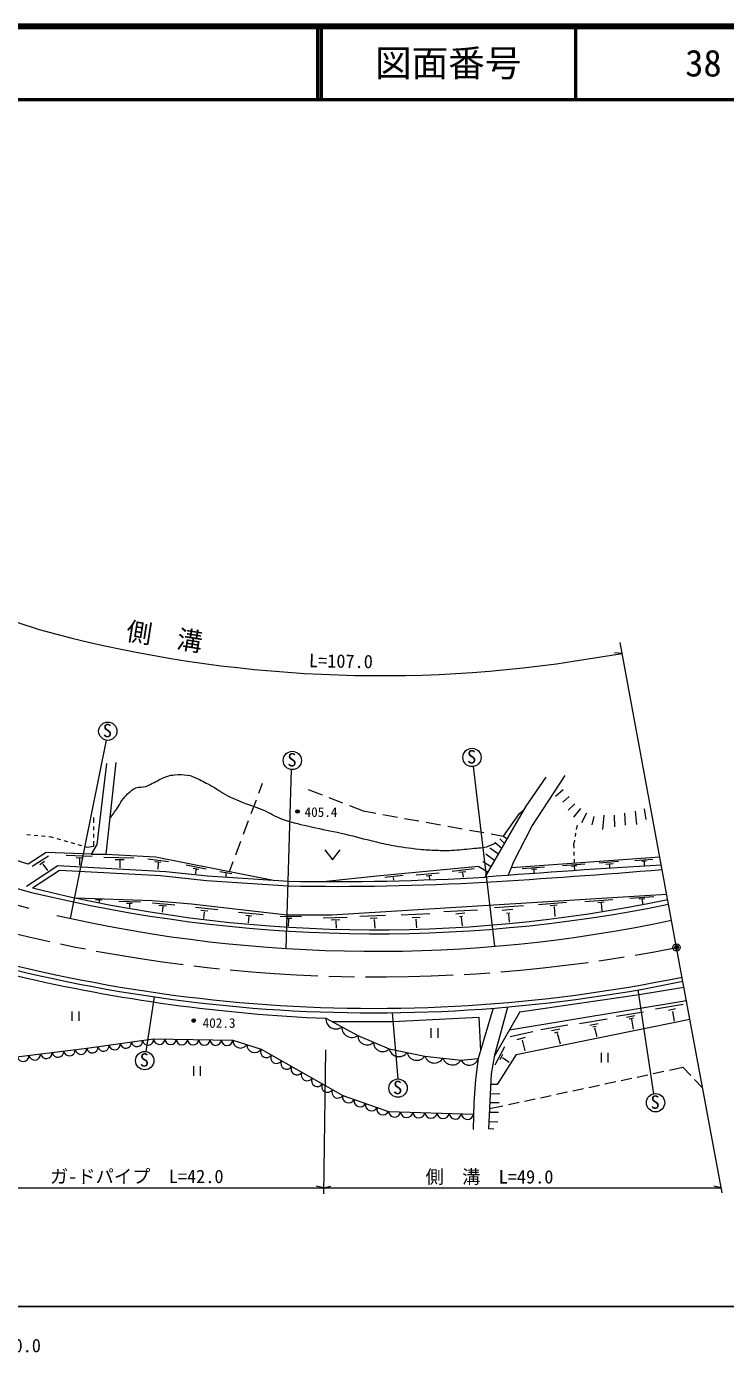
# Model space of a CAD drawing. Units: millimetres on the paper, with parts at other scales. Extents: x 40 to 680, y 20 to 380.
# Drawn here: x 469 to 564.5, y 198.7 to 380 of the extents above; entities that cross this region are included whole.
import ezdxf
from ezdxf.enums import TextEntityAlignment as Align

# ---------------------------------------------------------------- set-up
doc = ezdxf.new("R2010")
doc.units = ezdxf.units.MM
doc.header["$PDMODE"] = 32
doc.header["$PDSIZE"] = 0.5
doc.linetypes.add('CHAIN', pattern=[18.5, 12, -1.5, 3.5, -1.5])
for name, color, linetype, lineweight in [('M-BGD', 7, 'Continuous', 13), ('M-BMK', 2, 'CHAIN', 13), ('M-BMK-SRVR', 3, 'Continuous', 13), ('M-STR-HTXT', 7, 'Continuous', 13), ('M-STR-STRD', 7, 'Continuous', 25), ('M-TTL', 2, 'Continuous', 140), ('M-TTL-BAND', 7, 'Continuous', 25), ('M-TTL-LINE', 7, 'Continuous', 50)]:
    doc.layers.add(name, color=color, linetype=linetype, lineweight=lineweight)
doc.layers.add('M-OTRS', color=6, linetype='Continuous')
doc.layers.add('M-TTL-TXT', color=7, linetype='Continuous')
doc.styles.add('ＭＳ ゴシック', font='')
doc.styles.get('ＭＳ ゴシック').set_extended_font_data('MS Gothic')

msp = doc.modelspace()

# ---------------------------------------------------------------- linework, layer by layer
at = {"layer": 'M-BGD'}
for p, q in [((479.857, 282.431), (474.958, 258.064)), ((479.904, 279.259), (478.595, 268.163)), ((479.896, 266.822), (481.226, 279.397)), ((504.488, 253.94), (505.224, 278.41)), ((532.997, 254.244), (530.054, 278.829)), ((538.039, 270.606), (542.62, 277.622)), ((500.748, 275.194), (501.254, 276.55)), ((507.489, 275.699), (509.383, 274.956)), ((537.269, 273.404), (540.006, 277.366)), ((542.337, 275.63), (541.285, 274.723)), ((499.699, 272.383), (500.398, 274.257)), ((510.314, 274.591), (512.176, 273.861)), ((543.139, 274.723), (542.284, 273.974)), ((513.107, 273.495), (515.001, 272.752)), ((515.001, 272.752), (516.72, 272.443)), ((517.705, 272.266), (519.673, 271.912)), ((531.661, 263.706), (537.269, 273.404)), ((534.187, 269.302), (536.357, 272.403)), ((536.357, 272.403), (537.027, 272.987)), ((543.941, 273.737), (542.994, 272.843)), ((544.69, 273.086), (543.744, 271.903)), ((545.499, 272.435), (544.828, 271.114)), ((546.505, 272.001), (546.248, 270.877)), ((547.866, 272.159), (547.708, 270.226)), ((549.305, 272.159), (549.325, 270.562)), ((550.706, 272.455), (550.784, 270.798)), ((552.185, 272.731), (552.362, 270.917)), ((553.407, 273.047), (553.624, 271.567)), ((469.204, 265.456), (454.158, 270.237)), ((478.188, 270.135), (478.193, 270.635)), ((478.197, 271.135), (478.204, 271.838)), ((498.65, 269.573), (499.349, 271.446)), ((520.657, 271.735), (522.626, 271.381)), ((523.61, 271.204), (525.578, 270.85)), ((526.563, 270.673), (528.531, 270.319)), ((529.515, 270.142), (531.484, 269.788)), ((535.585, 265.819), (538.039, 270.606)), ((544.227, 270.793), (544.124, 270.223)), ((469.039, 269.543), (469.536, 269.496)), ((470.034, 269.448), (470.532, 269.401)), ((471.03, 269.354), (471.527, 269.306)), ((472.025, 269.259), (472.342, 269.229)), ((472.342, 269.229), (472.654, 269.138)), ((473.135, 268.999), (473.615, 268.859)), ((474.095, 268.72), (474.575, 268.581)), ((475.055, 268.441), (475.536, 268.302)), ((478.169, 267.933), (478.175, 268.635)), ((478.179, 269.135), (478.184, 269.635)), ((497.601, 266.762), (498.3, 268.636)), ((532.468, 269.611), (534.187, 269.302)), ((533.008, 268.474), (533.942, 267.651)), ((533.654, 268.936), (534.328, 268.319)), ((534.187, 269.302), (534.685, 268.936)), ((543.857, 268.747), (543.754, 268.177)), ((544.035, 269.731), (543.946, 269.239)), ((471.676, 267.091), (469.204, 265.456)), ((469.762, 265.211), (472.016, 266.639)), ((477.806, 266.835), (471.676, 267.091)), ((474.399, 266.73), (477.967, 266.574)), ((476.016, 268.163), (476.496, 268.023)), ((476.976, 267.884), (477.288, 267.793)), ((477.288, 267.793), (478.169, 267.933)), ((478.595, 268.163), (477.806, 266.835)), ((477.806, 266.835), (479.896, 266.822)), ((479.896, 266.822), (486.601, 266.484)), ((509.751, 267.456), (510.801, 266.056)), ((510.801, 266.056), (511.851, 267.456)), ((531.774, 266.886), (532.981, 265.988)), ((532.321, 267.712), (533.493, 266.875)), ((543.754, 268.177), (543.771, 267.658)), ((543.789, 267.159), (543.806, 266.659)), ((468.995, 262.485), (473.256, 265.277)), ((470.807, 265.444), (471.472, 265.895)), ((471.229, 265.472), (471.88, 264.614)), ((473.256, 265.277), (488.049, 264.47)), ((475.763, 266.396), (476.727, 266.353)), ((476.245, 266.238), (476.23, 265.36)), ((479.564, 266.415), (483.654, 266.34)), ((481.12, 266.104), (482.344, 266.093)), ((481.755, 265.968), (481.76, 264.995)), ((485.585, 266.184), (488.408, 265.84)), ((486.547, 265.826), (487.363, 265.733)), ((486.601, 266.484), (502.748, 263.277)), ((486.984, 265.654), (486.948, 264.788)), ((490.815, 265.384), (493.541, 264.833)), ((491.774, 264.938), (492.551, 264.804)), ((492.146, 264.795), (492.093, 264.165)), ((496.745, 264.47), (497.251, 265.825)), ((530.786, 265.157), (516.86, 263.849)), ((527.173, 264.536), (530.179, 264.862)), ((530.786, 265.157), (532.063, 264.402)), ((531.355, 265.855), (532.503, 265.162)), ((534.799, 263.946), (535.248, 265.022)), ((535.248, 265.022), (555.528, 266.482)), ((535.248, 265.022), (535.585, 265.819)), ((536.729, 264.881), (539.777, 265.114)), ((538.012, 264.789), (538.737, 264.846)), ((538.328, 264.735), (538.341, 264.315)), ((542.235, 265.295), (545.269, 265.517)), ((543.455, 265.219), (544.196, 265.279)), ((543.823, 266.159), (543.841, 265.641)), ((543.836, 265.158), (543.874, 264.666)), ((547.248, 265.669), (549.882, 265.874)), ((548.164, 265.478), (549.176, 265.564)), ((548.66, 265.421), (548.679, 265.001)), ((552.111, 265.991), (554.585, 266.161)), ((553.06, 265.889), (553.671, 265.927)), ((553.388, 265.809), (553.419, 265.288)), ((469.791, 262.231), (473.509, 264.667)), ((473.509, 264.667), (487.284, 263.915)), ((487.284, 263.915), (493.574, 263.261)), ((488.049, 264.47), (493.735, 263.878)), ((493.574, 263.261), (504.746, 262.516)), ((493.735, 263.878), (504.787, 263.141)), ((495.406, 264.48), (497.059, 264.193)), ((496.248, 264.203), (496.224, 263.812)), ((516.86, 263.849), (509.988, 263.094)), ((517.966, 263.698), (520.449, 263.963)), ((519.089, 263.662), (519.132, 263.297)), ((522.245, 264.017), (525.401, 264.307)), ((523.61, 263.895), (524.392, 263.958)), ((524.015, 263.824), (524.058, 263.418)), ((528.086, 264.379), (529.041, 264.497)), ((528.59, 264.303), (528.654, 263.701)), ((510.711, 258.538), (556.471, 261.396)), ((475.661, 260.871), (486.144, 260.529)), ((478.413, 260.649), (479.343, 260.613)), ((478.93, 260.566), (478.925, 260.28)), ((481.591, 260.431), (484.589, 260.343)), ((482.666, 260.15), (483.432, 260.145)), ((483.058, 260.028), (483.052, 259.572)), ((486.144, 260.529), (491.548, 260.056)), ((486.21, 260.173), (489.269, 259.928)), ((487.06, 259.849), (488.12, 259.787)), ((487.603, 259.682), (487.542, 258.911)), ((491.548, 260.056), (504.626, 258.538)), ((492.1, 259.592), (495.124, 259.29)), ((526.001, 258.988), (530.607, 259.246)), ((532.923, 259.534), (536.897, 259.811)), ((533.985, 259.179), (535.459, 259.313)), ((538.964, 259.985), (542.795, 260.266)), ((540.567, 259.822), (541.53, 259.904)), ((541.077, 259.689), (541.187, 258.343)), ((545.278, 260.391), (549.114, 260.656)), ((547.083, 260.241), (547.935, 260.311)), ((547.521, 260.184), (547.625, 259.115)), ((551.455, 260.833), (554.697, 261.037)), ((552.704, 260.726), (553.505, 260.776)), ((553.122, 260.65), (553.173, 260.075)), ((492.797, 259.185), (493.752, 259.106)), ((493.27, 258.974), (493.182, 258.054)), ((497.942, 258.935), (501.316, 258.593)), ((498.976, 258.514), (499.8, 258.426)), ((499.364, 258.365), (499.3, 257.436)), ((503.654, 258.374), (506.558, 258.316)), ((504.472, 258.088), (505.243, 258.088)), ((504.626, 258.538), (510.711, 258.538)), ((504.799, 257.948), (504.764, 257.013)), ((509.52, 258.145), (512.833, 258.237)), ((510.624, 257.882), (511.794, 257.921)), ((511.247, 257.746), (511.29, 256.729)), ((514.557, 258.352), (518.054, 258.501)), ((515.951, 258.115), (516.915, 258.15)), ((516.494, 257.913), (516.582, 256.748)), ((520.18, 258.542), (524.115, 258.718)), ((521.705, 258.174), (522.766, 258.236)), ((522.178, 257.973), (522.275, 256.781)), ((527.676, 258.699), (528.878, 258.817)), ((528.18, 258.344), (528.587, 258.385)), ((528.406, 258.213), (528.535, 257.058)), ((534.567, 258.773), (535.049, 258.807)), ((534.858, 258.621), (534.966, 257.57)), ((552.704, 247.669), (558.833, 248.658)), ((486.424, 247.338), (485.279, 239.866)), ((535.001, 242.849), (559.169, 246.842)), ((536.384, 245.284), (552.704, 247.669)), ((554.722, 234.087), (552.583, 248.296)), ((475.196, 245.335), (475.196, 244.035)), ((476.171, 244.035), (476.171, 245.335)), ((518.96, 245.165), (519.731, 236.108)), ((532.755, 245.784), (530.731, 238.887)), ((536.384, 245.284), (532.909, 239.164)), ((534.703, 245.945), (533.87, 242.69)), ((549.6, 244.684), (553.293, 245.306)), ((550.982, 244.555), (552.105, 244.769)), ((554.928, 245.676), (558.706, 246.329)), ((556.706, 245.537), (557.693, 245.724)), ((557.273, 245.339), (557.518, 244.03)), ((510.741, 243.958), (519.049, 243.982)), ((519.049, 243.982), (530.823, 244.544)), ((524.266, 243.05), (524.266, 241.75)), ((525.241, 241.75), (525.241, 243.05)), ((530.823, 244.544), (531.048, 239.966)), ((535.921, 239.448), (559.642, 244.295)), ((539.27, 242.868), (542.952, 243.501)), ((540.722, 242.742), (541.86, 242.95)), ((544.551, 243.689), (548.351, 244.333)), ((545.95, 243.485), (547.124, 243.7)), ((546.387, 243.22), (546.838, 243.306)), ((546.63, 243.106), (546.917, 241.903)), ((551.347, 244.34), (551.933, 244.455)), ((551.661, 244.268), (551.883, 242.916)), ((533.87, 242.69), (532.943, 239.358)), ((535.076, 241.9), (538.167, 242.587)), ((536.042, 241.52), (537.187, 241.821)), ((536.722, 241.434), (537.108, 239.939)), ((541.202, 242.427), (541.667, 242.542)), ((541.502, 242.356), (541.926, 240.924)), ((532.943, 239.358), (532.504, 236.808)), ((533.021, 238.05), (534.373, 240.546)), ((535.921, 239.448), (533.331, 235.359)), ((533.697, 238.769), (534.094, 239.51)), ((547.517, 239.677), (547.517, 238.377)), ((548.492, 238.377), (548.492, 239.677)), ((491.79, 237.858), (491.79, 236.558)), ((492.765, 236.558), (492.765, 237.858)), ((530.731, 238.887), (530.369, 236.044)), ((534.03, 239.059), (534.953, 238.415)), ((556.839, 237.317), (558.67, 237.709)), ((558.67, 237.709), (559.767, 236.574)), ((530.369, 236.044), (530.103, 232.879)), ((532.504, 236.808), (532.139, 229.299)), ((548.039, 235.433), (549.505, 235.747)), ((550.239, 235.904), (551.705, 236.218)), ((552.439, 236.375), (553.906, 236.689)), ((554.639, 236.846), (556.106, 237.16)), ((560.287, 236.034), (561.384, 234.899)), ((533.688, 234.033), (532.372, 234.085)), ((533.331, 235.359), (532.433, 235.358)), ((539.238, 233.549), (540.705, 233.863)), ((541.438, 234.02), (542.905, 234.334)), ((543.638, 234.491), (545.105, 234.805)), ((545.838, 234.962), (547.305, 235.276)), ((530.103, 232.879), (530.044, 229.211)), ((532.273, 232.058), (534.104, 232.45)), ((533.566, 232.859), (532.312, 232.859)), ((534.838, 232.607), (536.304, 232.921)), ((537.038, 233.078), (538.505, 233.392)), ((533.411, 230.183), (532.185, 230.237)), ((533.495, 231.526), (532.248, 231.547)), ((532.852, 229.255), (532.139, 229.299))]:
    msp.add_line(p, q, dxfattribs=at)
for points in [[(509.908, 244.406), (514.276, 242.059), (518.556, 240.225), (523.432, 239.224), (528.382, 238.692), (530.731, 238.887)], [(453.713, 232.729), (456.355, 235.871), (459.945, 237.962), (466.167, 238.955), (477.231, 240.315), (486.368, 241.595), (497.166, 241.417), (501.041, 240.175), (512.196, 233.854), (518.456, 231.67), (530.077, 231.3)]]:
    msp.add_lwpolyline(points, dxfattribs=at)
for centre, radius in [((480.101, 283.657), 1.25), ((529.873, 280.066), 1.25), ((505.32, 279.656), 1.25), ((506.031, 272.678), 0.15), ((506.031, 272.678), 0.12), ((506.031, 272.678), 0.09), ((506.031, 272.678), 0.06), ((506.031, 272.678), 0.03), ((506.031, 272.678), 0.02), ((491.838, 244.095), 0.15), ((491.838, 244.095), 0.12), ((491.838, 244.095), 0.09), ((491.838, 244.095), 0.06), ((491.838, 244.095), 0.03), ((491.838, 244.095), 0.02), ((485.147, 238.623), 1.25), ((519.766, 234.858), 1.25), ((554.951, 232.859), 1.25)]:
    msp.add_circle(centre, radius, dxfattribs=at)
for centre, radius, start, end in [((553.627, 564.595), 314.391, 245.77486, 254.50935), ((568.982, 613.339), 367.647, 246.68109, 254.26613), ((632.889, -1041.25), 1308.876, 93.37922, 94.43567), ((465.551, 1358.19), 1097.164, 273.45652, 274.72089), ((511.74, 607.929), 345.484, 268.84002, 273.31213), ((510.644, 624.203), 361.109, 269.07068, 273.3365), ((516.804, 455.247), 199.28, 256.31525, 281.55697), ((516.676, 451.26), 194.757, 256.06982, 281.83235), ((516.571, 454.436), 208.673, 249.27205, 281.61324), ((516.525, 453.37), 208.22, 249.1814, 281.68148), ((516.662, 448.877), 195.316, 257.12279, 281.96021), ((519.434, 470.583), 226.377, 256.7965, 267.58825), ((511.265, 244.313), 1.361, 176.08404, 307.42248), ((513.449, 243.14), 1.361, 176.08404, 307.42248), ((482.558, 241.081), 0.769, 189.39436, 6.54759), ((484.081, 241.294), 0.769, 189.39436, 6.54759), ((485.604, 241.507), 0.769, 189.39436, 6.54759), ((487.14, 241.604), 0.772, 180.667, 357.44947), ((488.682, 241.578), 0.772, 180.667, 357.44947), ((490.225, 241.553), 0.772, 180.667, 357.44947), ((491.767, 241.528), 0.772, 180.667, 357.44947), ((493.31, 241.502), 0.772, 180.667, 357.44947), ((494.852, 241.477), 0.772, 180.667, 357.44947), ((496.395, 241.452), 0.772, 180.667, 357.44947), ((498.231, 241.407), 1.065, 179.43028, 325.01691), ((515.522, 242.012), 1.247, 177.8017, 315.80112), ((517.662, 241.094), 1.247, 177.8017, 315.80112), ((468.532, 239.293), 0.798, 190.43682, 3.5869), ((470.112, 239.488), 0.798, 190.43682, 3.5869), ((471.693, 239.682), 0.798, 190.43682, 3.5869), ((473.274, 239.877), 0.798, 190.43682, 3.5869), ((474.854, 240.071), 0.798, 190.43682, 3.5869), ((476.435, 240.265), 0.798, 190.43682, 3.5869), ((477.99, 240.441), 0.769, 189.39436, 6.54759), ((479.512, 240.654), 0.769, 189.39436, 6.54759), ((481.035, 240.867), 0.769, 189.39436, 6.54759), ((500.168, 240.786), 1.065, 179.43028, 325.01691), ((501.764, 239.826), 0.803, 154.25332, 326.67231), ((503.159, 239.036), 0.803, 154.25332, 326.67231), ((519.889, 240.531), 1.368, 192.93075, 323.87064), ((522.327, 240.031), 1.368, 192.93075, 323.87064), ((504.553, 238.246), 0.803, 154.25332, 326.67231), ((505.947, 237.456), 0.803, 154.25332, 326.67231), ((524.73, 239.656), 1.368, 198.39932, 329.32132), ((527.205, 239.39), 1.368, 198.39932, 329.32132), ((529.518, 239.256), 1.268, 206.40808, 343.06944), ((507.342, 236.666), 0.803, 154.25332, 326.67231), ((508.736, 235.876), 0.803, 154.25332, 326.67231), ((510.13, 235.085), 0.803, 154.25332, 326.67231), ((511.525, 234.295), 0.803, 154.25332, 326.67231), ((513.006, 233.659), 0.833, 166.47739, 335.05378), ((514.571, 233.113), 0.833, 166.47739, 335.05378), ((516.136, 232.567), 0.833, 166.47739, 335.05378), ((517.701, 232.021), 0.833, 166.47739, 335.05378), ((519.289, 231.728), 0.835, 184.00872, 352.34261), ((520.949, 231.675), 0.835, 184.00872, 352.34261), ((522.609, 231.623), 0.835, 184.00872, 352.34261), ((524.269, 231.57), 0.835, 184.00872, 352.34261), ((525.929, 231.517), 0.835, 184.00872, 352.34261), ((527.59, 231.464), 0.835, 184.00872, 352.34261), ((529.25, 231.411), 0.835, 184.00872, 352.34261)]:
    msp.add_arc(centre, radius, start, end, dxfattribs=at)
msp.add_open_spline([(480.419, 271.764), (480.977, 272.54), (481.131, 272.744), (481.558, 273.392), (481.829, 273.804), (481.93, 274.07), (482.237, 274.455), (482.508, 274.797), (482.666, 274.99), (482.999, 275.271), (483.335, 275.556), (483.527, 275.736), (483.936, 275.899), (484.441, 276.101), (484.796, 275.938), (485.31, 276.114), (485.768, 276.27), (485.991, 276.441), (486.427, 276.651), (487.101, 276.975), (487.449, 277.228), (488.152, 277.483), (488.569, 277.633), (488.828, 277.642), (489.269, 277.687), (489.928, 277.753), (490.309, 277.748), (490.965, 277.654), (491.524, 277.575), (491.811, 277.397), (492.328, 277.171), (493.122, 276.824), (493.541, 276.574), (494.297, 276.151), (495.321, 275.579), (495.834, 275.148), (496.89, 274.638), (498.552, 273.834), (499.585, 273.619), (501.286, 272.899), (502.397, 272.428), (502.946, 271.989), (504.086, 271.589), (505.559, 271.073), (506.433, 270.937), (507.951, 270.575), (509.526, 270.199), (510.43, 270.082), (512.009, 269.721), (513.615, 269.354), (514.495, 269.07), (516.099, 268.691), (517.159, 268.439), (517.746, 268.263), (518.82, 268.079), (520.322, 267.82), (521.167, 267.682), (522.685, 267.531), (523.581, 267.442), (524.087, 267.419), (524.987, 267.386), (525.808, 267.356), (526.27, 267.333), (527.091, 267.372), (528.182, 267.424), (528.791, 267.503), (529.876, 267.63), (530.78, 267.736), (531.336, 267.635), (532.181, 267.971), (532.544, 268.116), (532.701, 268.177), (533.081, 268.41)], degree=3, knots=[0, 0, 0, 0, 1, 1, 1, 2, 2, 2, 3, 3, 3, 4, 4, 4, 5, 5, 5, 6, 6, 6, 7, 7, 7, 8, 8, 8, 9, 9, 9, 10, 10, 10, 11, 11, 11, 12, 12, 12, 13, 13, 13, 14, 14, 14, 15, 15, 15, 16, 16, 16, 17, 17, 17, 18, 18, 18, 19, 19, 19, 20, 20, 20, 21, 21, 21, 22, 22, 22, 23, 23, 23, 24, 24, 24, 24], dxfattribs=at)
for p in [(506.031, 272.678), (491.838, 244.095)]:
    msp.add_point(p, dxfattribs=at)
at = {"layer": 'M-BMK'}
msp.add_arc((516.908, 460.21), 210.143, 254.4327, 281.22799, dxfattribs=at)
at = {"layer": 'M-BMK-SRVR'}
for p, q in [((557.826, 254.09), (550.098, 295.772)), ((564.046, 220.537), (557.826, 254.09))]:
    msp.add_line(p, q, dxfattribs=at)
msp.add_circle((557.826, 254.09), 0.5, dxfattribs=at)
msp.add_point((557.826, 254.09), dxfattribs=at)
at = {"layer": 'M-OTRS'}
msp.add_point((557.826, 254.09), dxfattribs=at)
at = {"layer": 'M-STR-HTXT'}
for p, q in [((461.933, 300.402), (470.733, 297.553)), ((543.703, 293.217), (550.371, 294.3)), ((550.371, 294.3), (549.344, 294.386)), ((509.843, 240.072), (509.577, 220.41)), ((462.118, 221.213), (509.588, 221.213)), ((509.588, 221.213), (508.588, 221.463)), ((509.588, 221.213), (510.588, 221.463)), ((509.588, 221.213), (563.921, 221.213)), ((563.921, 221.213), (562.921, 221.463))]:
    msp.add_line(p, q, dxfattribs=at)
msp.add_arc((517.443, 467.444), 176.195, 254.62693, 278.57122, dxfattribs=at)
at = {"layer": 'M-STR-STRD'}
msp.add_line((40, 205), (579, 205), dxfattribs=at)
at = {"layer": 'M-TTL'}
msp.add_line((680, 380), (40, 380), dxfattribs=at)
at = {"layer": 'M-TTL-LINE'}
for p, q in [((508.747, 380), (508.747, 370)), ((509.247, 380), (509.247, 370)), ((543.997, 380), (543.997, 370)), ((40, 370), (680, 370))]:
    msp.add_line(p, q, dxfattribs=at)

# ---------------------------------------------------------------- texts
at = {"layer": 'M-BGD', "style": 'ＭＳ ゴシック'}
for s, height, p in [('S', 1.833, (479.422, 282.283)), ('S', 1.833, (529.195, 278.693)), ('S', 1.833, (504.641, 278.282)), ('405.4', 1.32, (506.989, 271.542)), ('402.3', 1.32, (493.061, 242.708)), ('S', 1.833, (484.469, 237.249)), ('S', 1.833, (519.088, 233.485)), ('S', 1.833, (554.272, 231.485))]:
    msp.add_text(s, height=height, dxfattribs=at).set_placement(p, align=Align.BOTTOM_LEFT)
at = {"layer": 'M-STR-HTXT', "style": 'ＭＳ ゴシック'}
for s, height, rotation, p in [('側\u3000溝', 2.566, 350.954, (482.347, 295.4)), ('L=107.0', 1.833, 358.989, (507.571, 291.864))]:
    msp.add_text(s, height=height, rotation=rotation, dxfattribs=at).set_placement(p, align=Align.BOTTOM_LEFT)
for s, p in [('ガ-ドパイプ\u3000L=42.0', (472.186, 221.322)), ('側\u3000溝\u3000L=49.0', (523.514, 221.267))]:
    msp.add_text(s, height=1.833, dxfattribs=at).set_placement(p, align=Align.BOTTOM_LEFT)
at = {"layer": 'M-TTL-BAND', "style": 'ＭＳ ゴシック'}
msp.add_text('400.0', height=1.833, dxfattribs=at).set_placement((467.844, 198.195), align=Align.BOTTOM_CENTER)
at = {"layer": 'M-TTL-TXT', "style": 'ＭＳ ゴシック'}
for s, p in [('図面番号', (526.622, 375)), ('38', (561.497, 375))]:
    msp.add_text(s, height=3.666, dxfattribs=at).set_placement(p, align=Align.MIDDLE_CENTER)

doc.saveas('drawing.dxf')
